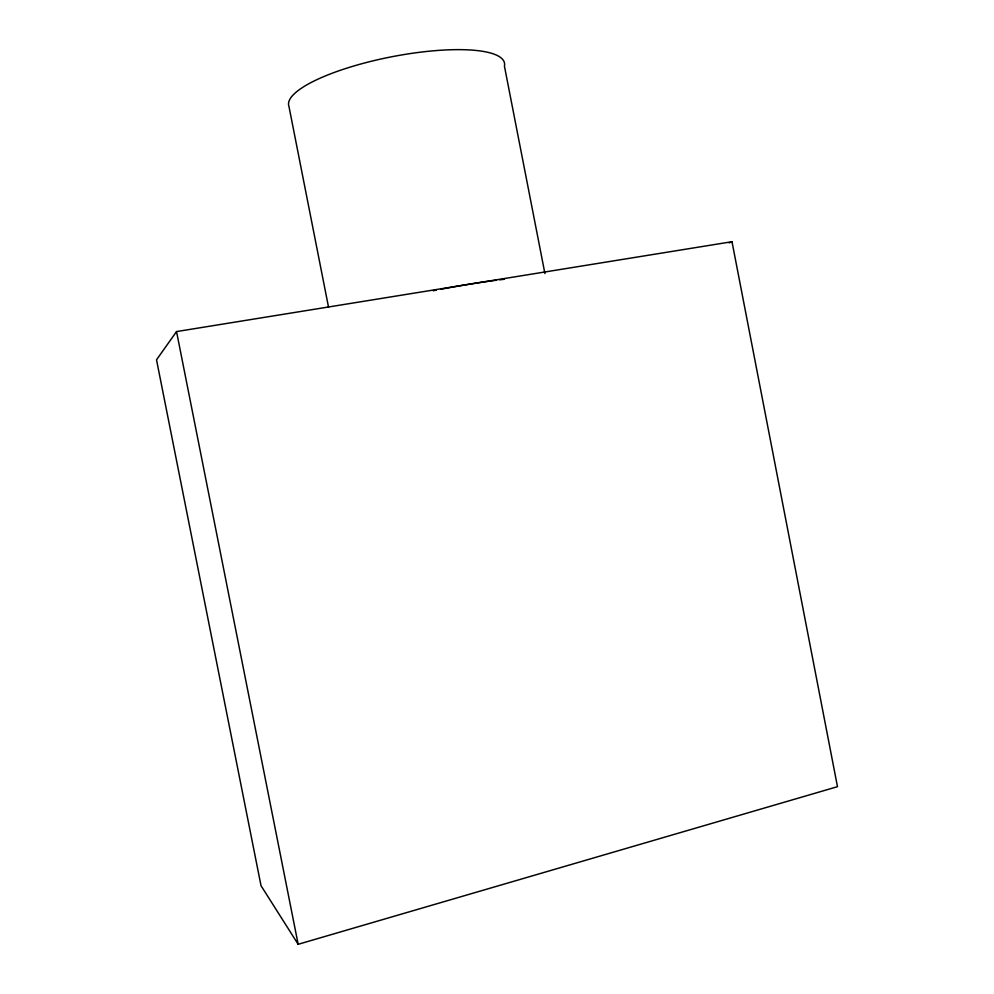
<?xml version="1.0" encoding="UTF-8"?>
<svg xmlns="http://www.w3.org/2000/svg" width="994" height="994" viewBox="0 0 994 994"><rect width="100%" height="100%" fill="white"/><g stroke="black" fill="none" stroke-linecap="round" stroke-linejoin="round"><path stroke-width="1.49" d="M176.534 331.574L156.518 359.816L261.024 885.704L298.163 944.3L837.482 786.676L731.994 241.716L176.534 331.574L298.163 944.3M729.149 242.896L731.994 241.716M328.567 307.332L288.981 106.557A109.974 27.882 -11.1 0 1 394.767 56.186A109.974 27.882 -11.1 0 1 504.43 66.151L544.923 273.574M433.222 290.77A109.762 11.133 -11.1 0 1 436.267 290.173M440.802 289.291A109.762 11.133 -11.1 0 1 496.578 280.209M499.622 279.836A109.762 11.133 -11.1 0 1 504.467 279.252"/></g></svg>
